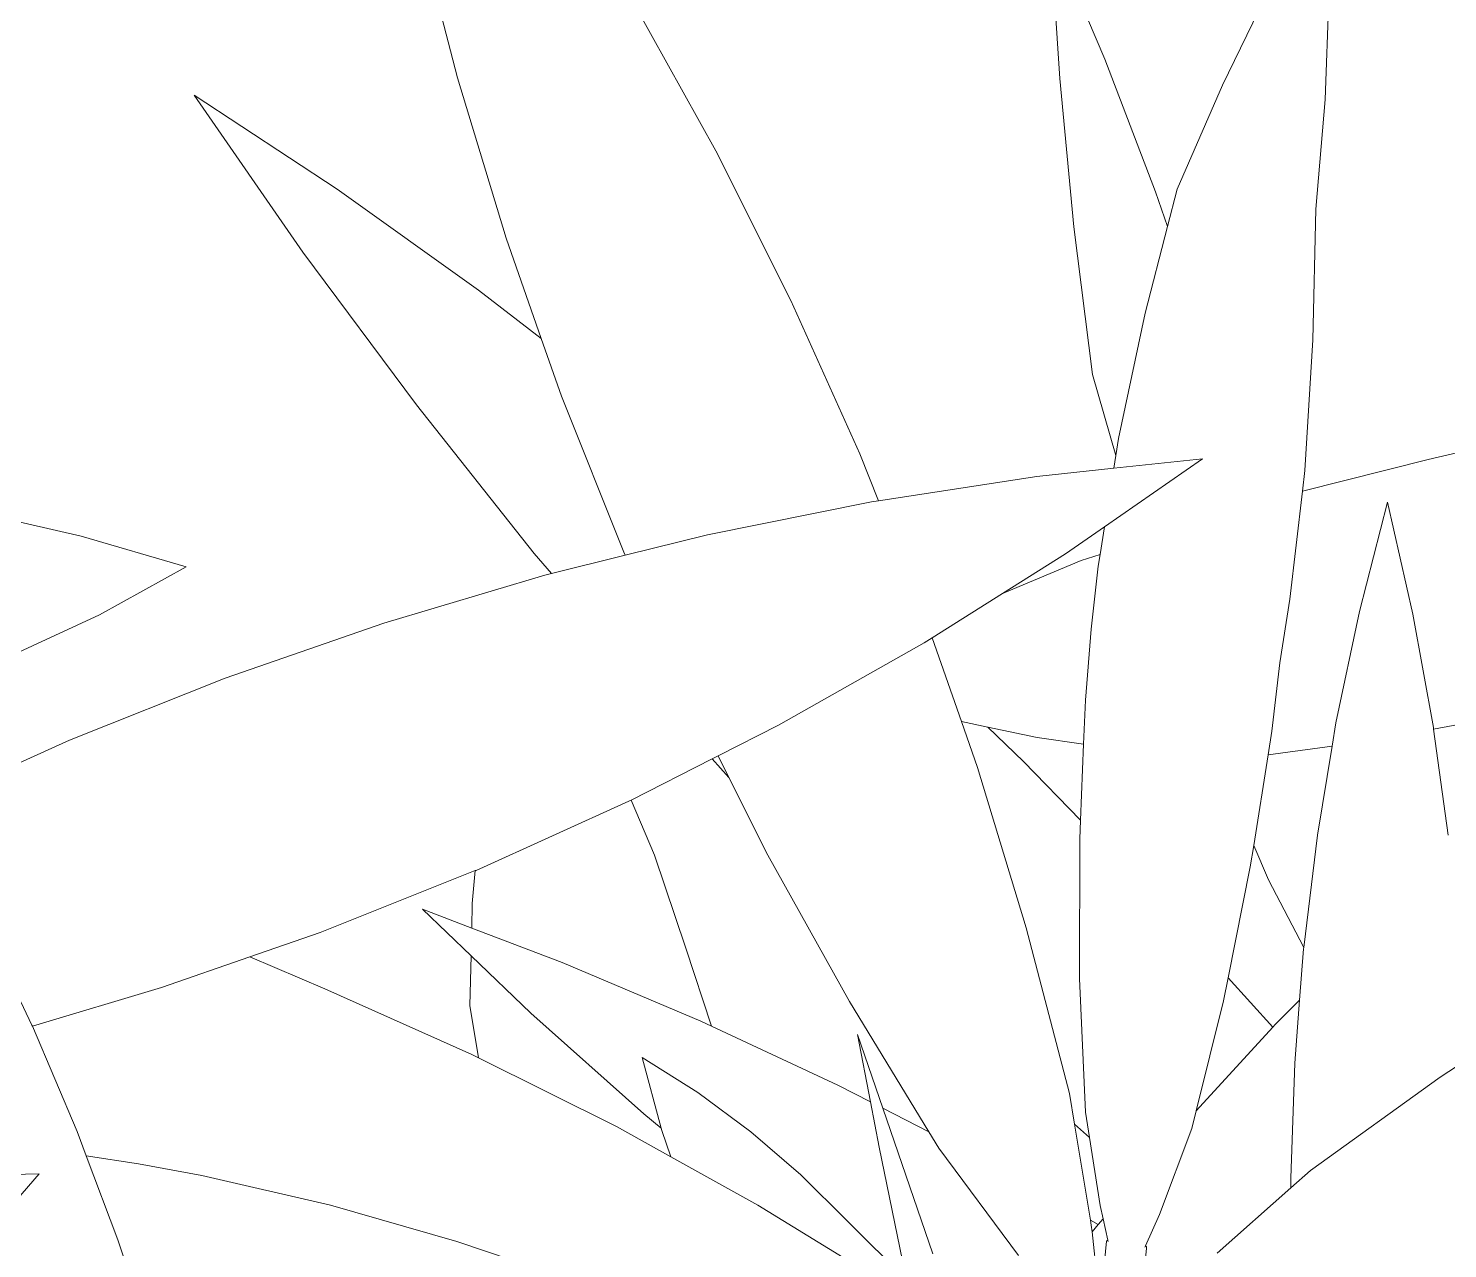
# Model space of a CAD drawing. Header units: millimetres. Extents: x 8 to 218431, y 13 to 56484.
# Drawn here: x 41742.6 to 41910.1, y 9626.5 to 9770.4 of the extents above; entities that cross this region are included whole.
import ezdxf

# ---------------------------------------------------------------- set-up
doc = ezdxf.new("R2010")
doc.units = ezdxf.units.MM
doc.header["$MEASUREMENT"] = 0
doc.layers.add('Edges', color=7, linetype='Continuous', lineweight=18)

# ---------------------------------------------------------------- blocks, each defined once
blk = doc.blocks.new('BAMBOOPLAN')
at = {"layer": 'Edges'}
for p, q in [((3.9636, 8.9247), (4.0175, 8.7484)), ((3.869, 8.9061), (3.8456, 8.7149)), ((3.4857, 8.867), (3.5828, 8.6356)), ((3.4857, 8.867), (3.6439, 8.6916)), ((4.0175, 8.7484), (4.0627, 8.5686)), ((3.8456, 8.7149), (3.8309, 8.5238)), ((3.6439, 8.6916), (3.798, 8.5079)), ((3.5828, 8.6356), (3.687, 8.407)), ((4.0627, 8.5686), (4.1301, 8.3587)), ((2.4676, 8.5403), (2.6228, 8.3055)), ((2.8638, 8.52), (3.0743, 8.3315)), ((3.8309, 8.5238), (3.8361, 8.4592)), ((3.798, 8.5079), (3.8361, 8.4592)), ((3.8361, 8.4592), (3.848, 8.3089)), ((3.687, 8.407), (3.7978, 8.1818)), ((4.1301, 8.3587), (4.1889, 8.1461)), ((4.3796, 8.2313), (4.6023, 8.3717)), ((3.0743, 8.3315), (3.2767, 8.134)), ((2.6228, 8.3055), (2.7883, 8.077)), ((3.848, 8.3089), (3.8745, 8.0944)), ((4.1965, 8.1118), (4.3796, 8.2313)), ((3.7978, 8.1818), (3.8796, 8.0656)), ((4.1889, 8.1461), (4.1965, 8.1118)), ((4.3383, 8.1408), (4.4402, 7.9763)), ((4.3383, 8.1408), (4.3536, 7.9509)), ((2.2127, 8.1332), (2.4921, 8.0622)), ((2.2127, 8.1332), (2.4724, 7.943)), ((3.2767, 8.134), (3.4707, 7.9279)), ((4.1965, 8.1118), (4.236, 7.9328)), ((3.8745, 8.0944), (3.8796, 8.0656)), ((4.0194, 8.1084), (3.8833, 8.0445)), ((4.0194, 8.1084), (3.9008, 7.9462)), ((2.7883, 8.077), (2.8998, 7.9362)), ((3.8796, 8.0656), (3.8833, 8.0445)), ((2.4921, 8.0622), (2.7733, 7.9789)), ((3.8833, 8.0445), (3.765, 7.9889)), ((2.7733, 7.9789), (2.8998, 7.9362)), ((3.765, 7.9889), (3.5265, 7.8632)), ((4.4402, 7.9763), (4.5352, 7.8072)), ((2.4724, 7.943), (2.7373, 7.7617)), ((3.9008, 7.9462), (3.8535, 7.8815)), ((3.9008, 7.9462), (3.909, 7.8996)), ((4.3536, 7.9509), (4.3774, 7.7609)), ((2.8998, 7.9362), (2.9637, 7.8554)), ((3.4707, 7.9279), (3.5265, 7.8632)), ((4.236, 7.9328), (4.2551, 7.8254)), ((3.8823, 7.8794), (3.909, 7.8996)), ((3.909, 7.8996), (3.9126, 7.8796)), ((3.8535, 7.8815), (3.7748, 7.7838)), ((3.7748, 7.7838), (3.8823, 7.8794)), ((3.9126, 7.8796), (3.9356, 7.7755)), ((2.9637, 7.8554), (3.1486, 7.6414)), ((3.5158, 7.8576), (3.2723, 7.7148)), ((3.5265, 7.8632), (3.5158, 7.8576)), ((4.5365, 7.8046), (4.6329, 7.8597)), ((4.2551, 7.8254), (4.2798, 7.712)), ((4.5352, 7.8072), (4.5365, 7.8046)), ((4.5365, 7.8046), (4.618, 7.6437)), ((3.7748, 7.7838), (3.6869, 7.6743)), ((3.9356, 7.7755), (3.9656, 7.6592)), ((2.7373, 7.7617), (3.0068, 7.5898)), ((4.3774, 7.7609), (4.3841, 7.7214)), ((3.2723, 7.7148), (3.1527, 7.637)), ((4.2798, 7.712), (4.2867, 7.6727)), ((4.2867, 7.6727), (4.3841, 7.7214)), ((4.3841, 7.7214), (4.4096, 7.5714)), ((3.6769, 7.662), (3.4903, 7.4503)), ((3.6869, 7.6743), (3.6769, 7.662)), ((3.6869, 7.6743), (3.7798, 7.5569)), ((3.9656, 7.6592), (3.987, 7.5879)), ((4.2867, 7.6727), (4.3137, 7.5202)), ((3.1527, 7.637), (3.0451, 7.5672)), ((3.1486, 7.6414), (3.1527, 7.637)), ((3.0068, 7.5898), (3.0451, 7.5672)), ((3.9093, 7.5729), (3.987, 7.5879)), ((3.987, 7.5879), (4.0239, 7.465)), ((3.0354, 7.5609), (2.8054, 7.3962)), ((3.0451, 7.5672), (3.0354, 7.5609)), ((3.7798, 7.5569), (3.8249, 7.5625)), ((3.8249, 7.5625), (3.9093, 7.5729)), ((3.8249, 7.5625), (3.9009, 7.5272)), ((4.4096, 7.5714), (4.4497, 7.385)), ((3.7798, 7.5569), (3.831, 7.4923)), ((3.9009, 7.5272), (4.0239, 7.465)), ((4.3137, 7.5202), (4.3564, 7.4736)), ((4.3137, 7.5202), (4.32, 7.4842)), ((3.831, 7.4923), (3.9965, 7.2638)), ((4.0239, 7.465), (4.0332, 7.4343)), ((4.32, 7.4842), (4.3457, 7.2952)), ((4.3564, 7.4736), (4.4497, 7.385)), ((3.4903, 7.4503), (3.4111, 7.3684)), ((4.0332, 7.4343), (4.1096, 7.2121)), ((2.8054, 7.3962), (2.583, 7.2212)), ((2.4593, 7.3771), (2.2752, 7.3685)), ((2.4593, 7.3771), (2.348, 7.2529)), ((4.4497, 7.385), (4.4502, 7.3829)), ((4.4502, 7.3829), (4.472, 7.2991)), ((2.2752, 7.3685), (2.0958, 7.3488)), ((3.4032, 7.3603), (3.2967, 7.25)), ((3.4111, 7.3684), (3.4032, 7.3603)), ((3.4032, 7.3603), (3.4402, 7.34)), ((3.4111, 7.3684), (3.4402, 7.34)), ((3.4402, 7.34), (3.545, 7.2378)), ((4.472, 7.2991), (4.4463, 7.2463)), ((4.472, 7.2991), (4.499, 7.1957)), ((4.3457, 7.2952), (4.4441, 7.2412)), ((4.3457, 7.2952), (4.351, 7.2558)), ((4.7693, 7.2932), (4.7384, 7.2533)), ((2.348, 7.2529), (2.2283, 7.1381)), ((3.2967, 7.25), (3.2939, 7.2471)), ((3.2967, 7.25), (3.3642, 7.1749)), ((3.9965, 7.2638), (4.1568, 7.0233)), ((4.351, 7.2558), (4.3681, 7.0657)), ((4.7384, 7.2533), (4.5832, 7.0334)), ((3.2939, 7.2471), (3.0884, 7.0528)), ((3.545, 7.2378), (3.7554, 7.0493)), ((4.4441, 7.2412), (4.3681, 7.0657)), ((4.4463, 7.2463), (4.4441, 7.2412)), ((2.583, 7.2212), (2.3688, 7.0364)), ((4.1096, 7.2121), (4.1923, 7.0028)), ((4.499, 7.1957), (4.5559, 7.0104)), ((3.3642, 7.1749), (3.4656, 7.0443)), ((4.3681, 7.0657), (4.3709, 7.0351)), ((2.3688, 7.0364), (2.1632, 6.8421)), ((3.0872, 7.0519), (2.8741, 6.868)), ((3.0884, 7.0528), (3.0872, 7.0519)), ((3.0872, 7.0519), (3.1006, 6.9978)), ((3.4656, 7.0443), (3.5491, 6.9341)), ((3.7554, 7.0493), (3.9538, 6.8851)), ((4.3709, 7.0351), (4.3666, 6.88)), ((4.1568, 7.0233), (4.1817, 6.9773)), ((4.5559, 7.0104), (4.5614, 6.9948)), ((4.5832, 7.0334), (4.5614, 6.9948)), ((3.1006, 6.9978), (3.1132, 6.9585)), ((3.7863, 7.0008), (3.844, 6.9007)), ((3.7863, 7.0008), (3.8671, 6.8974)), ((4.1923, 7.0028), (4.2128, 6.9642)), ((4.5614, 6.9948), (4.48, 6.8501)), ((4.1817, 6.9773), (4.2128, 6.9642)), ((4.1817, 6.9773), (4.2598, 6.8331)), ((4.2128, 6.9642), (4.2671, 6.862)), ((3.0244, 6.9613), (3.1275, 6.9138)), ((3.0244, 6.9613), (3.1132, 6.9585)), ((3.1132, 6.9585), (3.2764, 6.9535)), ((3.2764, 6.9535), (3.5294, 6.9362)), ((3.5294, 6.9362), (3.5491, 6.9341)), ((3.5491, 6.9341), (3.783, 6.9094)), ((3.1275, 6.9138), (3.1529, 6.8342)), ((3.1275, 6.9138), (3.2544, 6.8552)), ((3.783, 6.9094), (3.844, 6.9007)), ((3.844, 6.9007), (3.8828, 6.8334)), ((3.8671, 6.8974), (3.9538, 6.8851)), ((4.0271, 6.6926), (3.8671, 6.8974)), ((2.8741, 6.868), (2.7757, 6.7905)), ((3.9538, 6.8851), (3.9785, 6.8646)), ((4.3666, 6.88), (4.3615, 6.8225)), ((3.2544, 6.8552), (3.4895, 6.7572)), ((3.456, 6.8457), (3.5639, 6.8205)), ((3.456, 6.8457), (3.5251, 6.7439)), ((3.9785, 6.8646), (4.1644, 6.7373)), ((4.2671, 6.862), (4.2791, 6.8423)), ((4.2791, 6.8423), (4.2746, 6.8305)), ((4.2791, 6.8423), (4.2984, 6.8107)), ((3.1529, 6.8342), (3.1954, 6.7556)), ((3.5639, 6.8205), (3.6698, 6.7874)), ((3.8828, 6.8334), (3.9826, 6.6652)), ((4.2598, 6.8331), (4.2746, 6.8305)), ((4.2598, 6.8331), (4.2638, 6.8257)), ((4.2638, 6.8257), (4.2688, 6.8152)), ((4.2746, 6.8305), (4.2688, 6.8152)), ((4.3615, 6.8225), (4.3613, 6.8201)), ((4.3637, 6.8212), (4.3615, 6.8225)), ((4.3646, 6.8195), (4.3637, 6.8212)), ((4.3646, 6.8195), (4.397, 6.6795)), ((4.2688, 6.8152), (4.3236, 6.6992)), ((4.2968, 6.8084), (4.2984, 6.8107)), ((4.2968, 6.8084), (4.3236, 6.6992)), ((4.2984, 6.8107), (4.2995, 6.8088)), ((2.7757, 6.7905), (2.6517, 6.693)), ((2.7757, 6.7905), (2.9124, 6.7807)), ((2.9124, 6.7807), (3.1831, 6.7572)), ((3.6698, 6.7874), (3.7733, 6.7463)), ((3.1831, 6.7572), (3.1954, 6.7556)), ((3.1954, 6.7556), (3.453, 6.7216)), ((3.4895, 6.7572), (3.5251, 6.7439)), ((3.5251, 6.7439), (3.5274, 6.7406)), ((3.5274, 6.7406), (3.556, 6.7033)), ((3.7733, 6.7463), (3.8741, 6.6975)), ((2.3297, 6.7003), (2.4659, 6.5618)), ((3.453, 6.7216), (3.556, 6.7033)), ((3.556, 6.7033), (3.7215, 6.6739)), ((2.6517, 6.693), (2.4669, 6.5607)), ((3.8741, 6.6975), (3.9996, 6.6372)), ((3.7215, 6.6739), (3.9953, 6.6137)), ((2.4659, 6.5618), (2.4669, 6.5607)), ((2.4669, 6.5607), (2.5964, 6.4172)), ((3.0407, 6.4392), (2.8193, 6.4157)), ((3.2617, 6.4508), (3.0407, 6.4392)), ((3.4709, 6.4525), (3.2617, 6.4508)), ((2.5964, 6.4172), (2.6244, 6.3833)), ((2.8193, 6.4157), (2.7119, 6.3996)), ((2.7119, 6.3996), (2.6244, 6.3833)), ((2.6244, 6.3833), (2.721, 6.2668)), ((2.5589, 6.3287), (2.4721, 6.2963)), ((2.5589, 6.3287), (2.5249, 6.2425)), ((2.721, 6.2668), (2.8393, 6.1111))]:
    blk.add_line(p, q, dxfattribs=at)

msp = doc.modelspace()

# ---------------------------------------------------------------- block references
at = {"xscale": 69.97983938875464, "yscale": 69.97983938875464, "zscale": 69.97983938875464, "rotation": 340.9588725647666}
msp.add_blockref('BAMBOOPLAN', (41430.14, 9275.05), dxfattribs=at)

doc.saveas('drawing.dxf')
